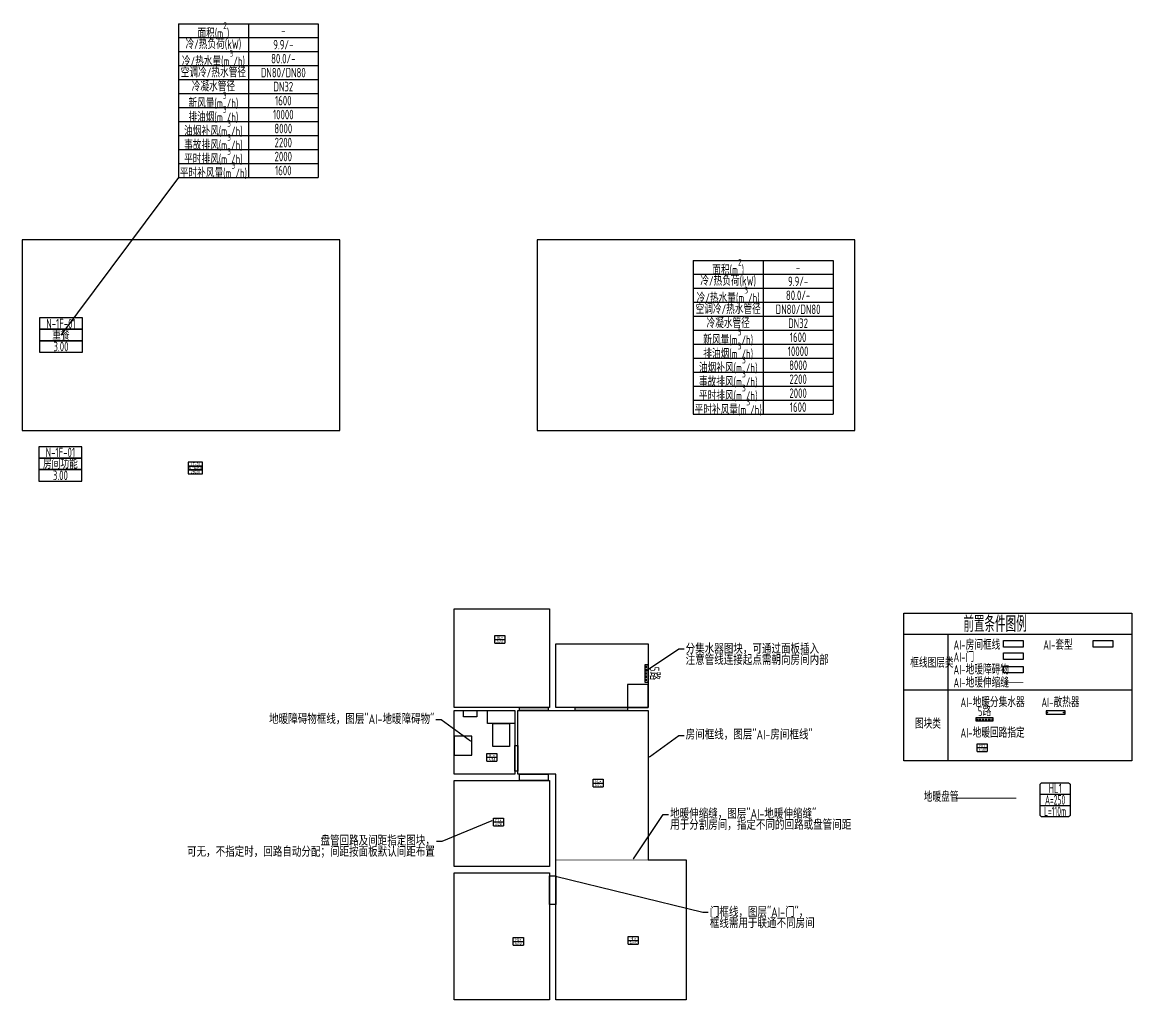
# Model space of a CAD drawing. Extents: x -671963 to 2381076, y -56129 to 1796010.
# Drawn here: x 89900 to 124818, y -36506 to -5741 of the extents above; entities that cross this region are included whole.
import ezdxf
from ezdxf import colors
from ezdxf.entities.mleader import LeaderData, LeaderLine
from ezdxf.enums import TextEntityAlignment as Align
from ezdxf.math import Vec2, Vec3

# ---------------------------------------------------------------- set-up
doc = ezdxf.new("R2010")
doc.units = 0
doc.header["$LTSCALE"] = 1000
doc.linetypes.add('DASH', pattern=[0.35, 0.25, -0.1])
doc.layers.get('0').update_dxf_attribs({"linetype": 'CONTINUOUS'})
doc.layers.get('Defpoints').update_dxf_attribs({"color": 9, "linetype": 'CONTINUOUS'})
for name, color, linetype in [('AI-地暖伸缩缝', 7, 'DASH'), ('AI-负荷通风标注', 3, 'CONTINUOUS'), ('H-EQUP-HEAT', 4, 'CONTINUOUS'), ('H-PIPE-DIMS', 7, 'CONTINUOUS')]:
    doc.layers.add(name, color=color, linetype=linetype)
for name, color, linetype, plot in [('AI-地暖回路指定', 2, 'CONTINUOUS', False), ('AI-地暖障碍物', 1, 'CONTINUOUS', False), ('AI-套型', 8, 'CONTINUOUS', False), ('AI-房间功能', 6, 'CONTINUOUS', False), ('AI-房间框线', 11, 'CONTINUOUS', False), ('AI-暖通-房间功能', 6, 'CONTINUOUS', False), ('AI-注释', 6, 'CONTINUOUS', False), ('AI-门', 3, 'CONTINUOUS', False)]:
    doc.layers.add(name, color=color, linetype=linetype, plot=plot)
doc.layers.add('H-PIPE-FHS', color=4, linetype='CONTINUOUS', lineweight=0)
doc.styles.add('TH-AI-STYLE3', font='tssdeng.shx', dxfattribs={"width": 0.7, "bigfont": 'tssdchn.shx'})
doc.styles.add('TH-STYLE3', font='tssdeng.shx', dxfattribs={"width": 0.8, "bigfont": 'tssdchn.shx'})

# ---------------------------------------------------------------- blocks, each defined once
blk = doc.blocks.new('AI-暖通-房间功能')
for points in [[(-675, 180), (675, 180), (675, 540), (-675, 540)], [(-675, -180), (675, -180), (675, 180), (-675, 180)], [(-675, -540), (675, -540), (675, -180), (-675, -180)]]:
    blk.add_lwpolyline(points, close=True)
at = {"style": 'TH-STYLE3', "width": 0.7}
for tag, p in [('房间编号', (0, 360)), ('房间功能', (0, 0)), ('房间净高', (0, -360))]:
    blk.add_attdef(tag, text='', height=300, dxfattribs=at).set_placement(p, align=Align.MIDDLE_CENTER)
blk = doc.blocks.new('*T115')
at = {"layer": 'AI-负荷通风标注', "color": 0, "linetype": 'ByBlock', "lineweight": -2, "transparency": 16777216}
for p, q in [((0, 0), (4400, 0)), ((0, 0), (0, -4840)), ((2200, 0), (2200, -4840)), ((4400, 0), (4400, -4840)), ((0, -440), (4400, -440)), ((0, -880), (4400, -880)), ((0, -1320), (4400, -1320)), ((0, -1760), (4400, -1760)), ((0, -2200), (4400, -2200)), ((0, -2640), (4400, -2640)), ((0, -3080), (4400, -3080)), ((0, -3520), (4400, -3520)), ((0, -3960), (4400, -3960)), ((0, -4400), (4400, -4400)), ((0, -4840), (4400, -4840))]:
    blk.add_line(p, q, dxfattribs=at)
at = {"layer": 'AI-负荷通风标注', "transparency": 16777216, "char_height": 300, "width": 2000, "attachment_point": 5, "style": 'TH-AI-STYLE3'}
for s, insert in [('面积(m{\\H0.7x;\\S2^ ;})', (1100, -220)), ('{\\C256;-}', (3300, -220)), ('冷/热负荷(kW)', (1100, -660)), ('{\\C256;9.9/-}', (3300, -660)), ('冷/热水量(m{\\H0.7x;\\S3^ ;\\H1.4286x;/h)}', (1100, -1100)), ('{\\C256;80.0/-}', (3300, -1100)), ('空调冷/热水管径', (1100, -1540)), ('{\\C256;DN80/DN80}', (3300, -1540)), ('冷凝水管径', (1100, -1980)), ('DN32', (3300, -1980)), ('新风量(m{\\H0.7x;\\S3^ ;}/h)', (1100, -2420)), ('{\\C256;1600}', (3300, -2420)), ('排油烟(m{\\H0.7x;\\S3^ ;}/h)', (1100, -2860)), ('{\\C256;10000}', (3300, -2860)), ('油烟补风(m{\\H0.7x;\\S3^ ;}/h)', (1100, -3300)), ('事故排风(m{\\H0.7x;\\S3^ ;}/h)', (1100, -3740)), ('{\\C256;8000}', (3300, -3300)), ('{\\C256;2200}', (3300, -3740)), ('平时排风(m{\\H0.7x;\\S3^ ;\\H1.4286x;/h)}', (1100, -4180)), ('{\\C256;2000}', (3300, -4180)), ('平时补风量(m{\\H0.7x;\\S3^ ;\\H1.4286x;/h)}', (1100, -4620)), ('{\\C256;1600}', (3300, -4620))]:
    blk.add_mtext(s, dxfattribs=dict(at, insert=insert))
blk = doc.blocks.new('*T158')
at = {"layer": 'AI-负荷通风标注', "color": 0, "linetype": 'ByBlock', "lineweight": -2, "transparency": 16777216}
for p, q in [((0, 0), (4400, 0)), ((0, 0), (0, -4840)), ((2200, 0), (2200, -4840)), ((4400, 0), (4400, -4840)), ((0, -440), (4400, -440)), ((0, -880), (4400, -880)), ((0, -1320), (4400, -1320)), ((0, -1760), (4400, -1760)), ((0, -2200), (4400, -2200)), ((0, -2640), (4400, -2640)), ((0, -3080), (4400, -3080)), ((0, -3520), (4400, -3520)), ((0, -3960), (4400, -3960)), ((0, -4400), (4400, -4400)), ((0, -4840), (4400, -4840))]:
    blk.add_line(p, q, dxfattribs=at)
at = {"layer": 'AI-负荷通风标注', "transparency": 16777216, "char_height": 300, "width": 2000, "attachment_point": 5, "style": 'TH-AI-STYLE3'}
for s, insert in [('面积(m{\\H0.7x;\\S2^ ;})', (1100, -220)), ('{\\C256;-}', (3300, -220)), ('冷/热负荷(kW)', (1100, -660)), ('{\\C256;9.9/-}', (3300, -660)), ('冷/热水量(m{\\H0.7x;\\S3^ ;\\H1.4286x;/h)}', (1100, -1100)), ('{\\C256;80.0/-}', (3300, -1100)), ('空调冷/热水管径', (1100, -1540)), ('{\\C256;DN80/DN80}', (3300, -1540)), ('冷凝水管径', (1100, -1980)), ('DN32', (3300, -1980)), ('新风量(m{\\H0.7x;\\S3^ ;}/h)', (1100, -2420)), ('{\\C256;1600}', (3300, -2420)), ('排油烟(m{\\H0.7x;\\S3^ ;}/h)', (1100, -2860)), ('{\\C256;10000}', (3300, -2860)), ('油烟补风(m{\\H0.7x;\\S3^ ;}/h)', (1100, -3300)), ('事故排风(m{\\H0.7x;\\S3^ ;}/h)', (1100, -3740)), ('{\\C256;8000}', (3300, -3300)), ('{\\C256;2200}', (3300, -3740)), ('平时排风(m{\\H0.7x;\\S3^ ;\\H1.4286x;/h)}', (1100, -4180)), ('{\\C256;2000}', (3300, -4180)), ('平时补风量(m{\\H0.7x;\\S3^ ;\\H1.4286x;/h)}', (1100, -4620)), ('{\\C256;1600}', (3300, -4620))]:
    blk.add_mtext(s, dxfattribs=dict(at, insert=insert))
blk = doc.blocks.new('AI-房间功能')
for points in [[(-675, 180), (675, 180), (675, 540), (-675, 540)], [(-675, -180), (675, -180), (675, 180), (-675, 180)], [(-675, -540), (675, -540), (675, -180), (-675, -180)]]:
    blk.add_lwpolyline(points, close=True)
at = {"style": 'TH-STYLE3', "width": 0.7}
for tag, p in [('房间编号', (0, 360)), ('房间功能', (0, 0)), ('房间净高', (0, -360))]:
    blk.add_attdef(tag, text='', height=300, dxfattribs=at).set_placement(p, align=Align.MIDDLE_CENTER)
blk = doc.blocks.new('AI-防烟计算')
for points in [[(-225, 60), (225, 60), (225, 180), (-225, 180)], [(-225, -60), (225, -60), (225, 60), (-225, 60)], [(-225, -180), (225, -180), (225, -60), (-225, -60)]]:
    blk.add_lwpolyline(points, close=True)
at = {"style": 'TH-STYLE3', "width": 0.7}
for tag, p in [('房间功能', (0, 0)), ('系统编号', (0, 120)), ('系统风量', (0, -120))]:
    blk.add_attdef(tag, text='', height=100, dxfattribs=at).set_placement(p, align=Align.MIDDLE_CENTER)
blk = doc.blocks.new('*U310')
for p, q in [((-475, 180), (475, 180)), ((-475, -180), (475, -180))]:
    blk.add_line(p, q)
blk.add_lwpolyline([(-395, 540), (395, 540, -0.414214), (475, 460), (475, -460, -0.414214), (395, -540), (-395, -540, -0.414214), (-475, -460), (-475, 460, -0.414214)], format="xyb", close=True)
at = {"style": 'TH-STYLE3'}
for tag, width, p in [('回路编号', 0.7, (0, 360)), ('盘管间距', 0.5, (0, 0)), ('回路长度', 0.5, (0, -360))]:
    blk.add_attdef(tag, text='', height=300, dxfattribs=dict(at, width=width)).set_placement(p, align=Align.MIDDLE_CENTER)
blk = doc.blocks.new('*U306')
blk.add_lwpolyline([(-300, -100), (300, -100), (300, 0), (-300, 0)], close=True)
for centre in [(-260, -50), (260, -50)]:
    blk.add_circle(centre, 12.5)
blk = doc.blocks.new('AI-地暖回路指定')
for p, q in [((-158, 120), (158, 120)), ((-158, -120), (-158, 120)), ((-158, 0), (158, 0)), ((158, 120), (158, -120)), ((-158, -120), (158, -120))]:
    blk.add_line(p, q)
at = {"style": 'TH-STYLE3'}
for tag, width, p in [('回路编号', 0.7, (0, 60)), ('盘管间距', 0.5, (0, -60))]:
    blk.add_attdef(tag, text='', height=100, dxfattribs=dict(at, width=width)).set_placement(p, align=Align.MIDDLE_CENTER)
blk = doc.blocks.new('*U315')
for p, q in [((0, 0), (0, 61)), ((50, 61), (50, 0)), ((100, 0), (100, 61)), ((150, 61), (150, 0)), ((200, 0), (200, 61)), ((250, 61), (250, 0)), ((300, 0), (300, 61)), ((350, 61), (350, 0)), ((400, 0), (400, 61)), ((450, 61), (450, 0))]:
    blk.add_line(p, q)
blk.add_lwpolyline([(-50, 0), (500, 0), (500, 100), (-50, 100)], close=True)
at = {"color": 7, "true_color": 0xffffff, "style": 'TH-STYLE3', "width": 0.7}
blk.add_text('5路', height=300, dxfattribs=at).set_placement((225, 300), align=Align.MIDDLE_CENTER)
blk = doc.blocks.new('AI-地暖示例')
at = {"layer": 'AI-地暖伸缩缝', "const_width": 20}
blk.add_lwpolyline([(6100, 4400), (3200, 4400)], dxfattribs=at)
at = {"layer": 'AI-地暖障碍物', "const_width": 0.1}
blk.add_lwpolyline([(3270, 9200), (3800, 9200), (3800, 10600), (5500, 10600), (5500, 9948), (6100, 9948), (6100, 11200), (3215, 11200), (3216, 9200)], close=True, dxfattribs=at)
at = {"layer": 'AI-地暖障碍物'}
for points in [[(5450, 9200), (6100, 9200), (6100, 9920), (5450, 9920)], [(288, 9100), (713, 9100), (713, 8900), (288, 8900)], [(1050, 9100), (1900, 9100), (1900, 8700), (1050, 8700)], [(1211, 8700), (1739, 8700), (1739, 7969), (1211, 7969)], [(0, 7700), (550, 7700), (550, 8300), (0, 8300)]]:
    blk.add_lwpolyline(points, close=True, dxfattribs=at)
at = {"layer": 'AI-地暖障碍物', "const_width": 0.1}
blk.add_lwpolyline([(0, 7700), (820, 7700), (820, 7400), (820, 7100), (0, 7100), (0, 7700)], dxfattribs=at)
at = {"layer": 'AI-房间框线'}
for points in [[(3000, 12300), (3000, 9200), (0, 9200), (0, 12300), (3000, 12300)], [(3200, 9200), (3200, 11200), (6100, 11200), (6100, 9200)], [(0, 9100), (1900, 9100), (1900, 7100), (0, 7100), (0, 9100)], [(6100, 4400), (7300, 4400), (7300, 0), (3200, 0), (3200, 7100), (2000, 7100), (2000, 9100), (6100, 9100)], [(3000, 4541), (3000, 4200), (0, 4200), (0, 6900), (3000, 6900), (3000, 4600)], [(3000, 0), (0, 0), (0, 4000), (3000, 4000), (3000, 0)]]:
    blk.add_lwpolyline(points, close=True, dxfattribs=at)
at = {"layer": 'AI-门'}
for points in [[(2950, 9200), (2950, 9100), (2050, 9100), (2050, 9200), (2950, 9200)], [(3800, 9200), (5450, 9200), (5450, 9100), (3800, 9100)], [(1900, 8000), (2000, 8000), (2000, 7200), (1900, 7200), (1900, 8000)], [(2950, 7100), (2950, 6900), (2050, 6900), (2050, 7100), (2950, 7100)], [(3000, 3900), (3200, 3900), (3200, 3000), (3000, 3000), (3000, 3900)]]:
    blk.add_lwpolyline(points, close=True, dxfattribs=at)
at = {"layer": 'AI-地暖回路指定'}
for p, values in [((1435, 11340), {'回路编号': 'HL*', '盘管间距': 'A=200'}), ((1185, 7632), {'回路编号': 'HL*', '盘管间距': 'A=150'}), ((4531, 6820), {'回路编号': 'HL*', '盘管间距': 'A=250'}), ((1388, 5599), {'回路编号': 'HL*', '盘管间距': 'A=250'}), ((2015, 1837), {'回路编号': 'HL*', '盘管间距': 'A=250'}), ((5629, 1867), {'回路编号': 'HL*', '盘管间距': 'A=300'})]:
    blk.add_blockref('AI-地暖回路指定', p, dxfattribs=at).add_auto_attribs(values)
at = {"layer": 'AI-注释'}
ml = blk.add_multileader_mtext('Standard', dxfattribs=at)
ml.set_content('分集水器图块，可通过面板插入\\P注意管线连接起点需朝向{\\C1;房间内部}', color=256, style='TH-STYLE3')
ml.set_leader_properties()
ml.build(insert=Vec2(0, 0))
ml.multileader.update_dxf_attribs({"dogleg_length": 150, "arrow_head_size": 50})
ctx = ml.context
ctx.base_point, ctx.char_height, ctx.arrow_head_size, ctx.landing_gap_size, ctx.plane_origin = Vec3(7230, 11041), 300, 50, 50, Vec3(-31946, -38966)
notes = []
notes.append((ctx, [(0, (1, 1, 0), (7062, 11041), (1, 0), 168, [(0, [(6010, 10338)], 0, [])])]))
ctx.mtext.insert, ctx.mtext.line_spacing_factor, ctx.mtext.flow_direction = Vec3(7280, 11191), 0.7, 5
ml = blk.add_multileader_mtext('Standard', dxfattribs=at)
ml.set_content('地暖障碍物框线，图层"AI-地暖障碍物"', color=256, style='TH-STYLE3')
ml.set_leader_properties()
ml.build(insert=Vec2(0, 0))
ml.multileader.update_dxf_attribs({"dogleg_length": 150, "arrow_head_size": 50})
ctx = ml.context
ctx.base_point, ctx.char_height, ctx.arrow_head_size, ctx.landing_gap_size, ctx.plane_origin = Vec3(-4996, 8811), 300, 50, 50, Vec3(38596, -41196)
ctx.text_align_type = 2
notes.append((ctx, [(0, (1, 1, 0), (-412, 8811), (-1, 0), 168, [(0, [(550, 8107)], 0, [])])]))
ctx.mtext.insert, ctx.mtext.alignment, ctx.mtext.line_spacing_factor, ctx.mtext.flow_direction = Vec3(-630, 8982), 3, 0.7, 5
ml = blk.add_multileader_mtext('Standard', dxfattribs=at)
ml.set_content('房间框线，图层"AI-房间框线"', color=256, style='TH-STYLE3')
ml.set_leader_properties()
ml.build(insert=Vec2(0, 0))
ml.multileader.update_dxf_attribs({"dogleg_length": 150, "arrow_head_size": 50})
ctx = ml.context
ctx.base_point, ctx.char_height, ctx.arrow_head_size, ctx.landing_gap_size, ctx.plane_origin = Vec3(7230, 8321), 300, 50, 50, Vec3(-31946, -41686)
notes.append((ctx, [(0, (1, 1, 0), (7062, 8321), (1, 0), 168, [(0, [(6100, 7617)], 0, [])])]))
ctx.mtext.insert, ctx.mtext.line_spacing_factor, ctx.mtext.flow_direction = Vec3(7280, 8492), 0.7, 5
ml = blk.add_multileader_mtext('Standard', dxfattribs=at)
ml.set_content('地暖伸缩缝，图层"AI-地暖伸缩缝"\\P{\\C1;用于分割房间，指定不同的回路或盘管间距}', color=256, style='TH-STYLE3')
ml.set_leader_properties()
ml.build(insert=Vec2(0, 0))
ml.multileader.update_dxf_attribs({"dogleg_length": 150, "arrow_head_size": 50})
ctx = ml.context
ctx.base_point, ctx.char_height, ctx.arrow_head_size, ctx.landing_gap_size, ctx.plane_origin = Vec3(6742, 5829), 300, 50, 50, Vec3(-32434, -44903)
notes.append((ctx, [(0, (1, 1, 0), (6573, 5829), (1, 0), 168, [(0, [(5612, 4400)], 0, [])])]))
ctx.mtext.insert, ctx.mtext.line_spacing_factor, ctx.mtext.flow_direction = Vec3(6792, 6001), 0.7, 5
ml = blk.add_multileader_mtext('Standard', dxfattribs=at)
ml.set_content('盘管回路及间距指定图块，\\P{\\C1;可无，不指定时，回路自动分配；间距按面板默认间距布置}', color=256, style='TH-STYLE3')
ml.set_leader_properties()
ml.build(insert=Vec2(0, 0))
ml.multileader.update_dxf_attribs({"dogleg_length": 150, "arrow_head_size": 50})
ctx = ml.context
ctx.base_point, ctx.char_height, ctx.arrow_head_size, ctx.landing_gap_size, ctx.plane_origin = Vec3(-6867, 4981), 300, 50, 50, Vec3(38615, -45026)
ctx.text_align_type = 2
notes.append((ctx, [(0, (1, 1, 0), (-393, 4981), (-1, 0), 168, [(0, [(1230, 5652)], 0, [])])]))
ctx.mtext.insert, ctx.mtext.alignment, ctx.mtext.line_spacing_factor, ctx.mtext.flow_direction = Vec3(-611, 5154), 3, 0.7, 5
ml = blk.add_multileader_mtext('Standard', dxfattribs=at)
ml.set_content('门框线，图层"AI-门"，\\P{\\C1;框线需用于联通不同房间}', color=256, style='TH-STYLE3')
ml.set_leader_properties()
ml.build(insert=Vec2(0, 0))
ml.multileader.update_dxf_attribs({"dogleg_length": 150, "arrow_head_size": 50})
ctx = ml.context
ctx.base_point, ctx.char_height, ctx.arrow_head_size, ctx.landing_gap_size, ctx.plane_origin = Vec3(7991, 2757), 300, 50, 50, Vec3(-31946, -47250)
notes.append((ctx, [(0, (1, 1, 0), (7823, 2757), (1, 0), 168, [(0, [(3140, 3900)], 0, [])])]))
ctx.mtext.insert, ctx.mtext.line_spacing_factor, ctx.mtext.flow_direction = Vec3(8041, 2907), 0.7, 5
for ctx, leaders in notes:
    for number, flags, end, landing, length, lines in leaders:
        leader = LeaderData()
        leader.index, (leader.has_last_leader_line, leader.has_dogleg_vector, leader.attachment_direction) = number, flags
        leader.last_leader_point, leader.dogleg_vector, leader.dogleg_length = Vec3(end), Vec3(landing), length
        for number, points, colour, breaks in lines:
            line = LeaderLine()
            line.index, line.vertices, line.color, line.breaks = number, Vec3.list(points), colors.encode_raw_color(colour), breaks
            leader.lines.append(line)
        ctx.leaders.append(leader)

msp = doc.modelspace()

# ---------------------------------------------------------------- linework, layer by layer
at = {"layer": 'AI-地暖伸缩缝', "const_width": 20}
msp.add_lwpolyline([(120782.3594, -26517.3581), (121400.3792, -26517.3581)], dxfattribs=at)
at = {"layer": 'AI-地暖障碍物'}
msp.add_lwpolyline([(120782.3594, -26014.2106), (121400.3792, -26014.2106), (121400.3792, -26218.7476), (120782.3594, -26218.7476)], close=True, dxfattribs=at)
at = {"layer": 'AI-套型'}
msp.add_lwpolyline([(123607.2936, -25201.4302), (124225.3134, -25201.4302), (124225.3134, -25405.9672), (123607.2936, -25405.9672)], close=True, dxfattribs=at)
at = {"layer": 'AI-房间框线'}
for points in [[(89899.8848, -18585.7395), (99899.8848, -18585.7395), (99899.8848, -12585.7395), (89899.8848, -12585.7395)], [(106100.291, -18585.7395), (116100.291, -18585.7395), (116100.291, -12585.7395), (106100.291, -12585.7395)], [(120782.3594, -25201.4302), (121400.3792, -25201.4302), (121400.3792, -25405.9672), (120782.3594, -25405.9672)]]:
    msp.add_lwpolyline(points, close=True, dxfattribs=at)
at = {"layer": 'AI-注释', "color": 7}
for p, q in [((117648.5091, -24999.0061), (124818.1387, -24999.0061)), ((119028.1499, -24999.0061), (119028.1499, -28983.5062)), ((117648.5091, -26753.4448), (124818.1387, -26753.4448))]:
    msp.add_line(p, q, dxfattribs=at)
msp.add_lwpolyline([(117648.5091, -24341.2949), (124818.1387, -24341.2949), (124818.1387, -28983.5062), (117648.5091, -28983.5062)], close=True, dxfattribs=at)
at = {"layer": 'AI-负荷通风标注'}
msp.add_line((94816.318, -10627.7853), (91119.2953, -15585.7395), dxfattribs=at)
at = {"layer": 'AI-门'}
msp.add_lwpolyline([(120782.3594, -25589.6006), (121400.3792, -25589.6006), (121400.3792, -25794.1376), (120782.3594, -25794.1376)], close=True, dxfattribs=at)
at = {"layer": 'H-PIPE-FHS'}
msp.add_line((119290.0686, -30158.9261), (121179.6009, -30158.9261), dxfattribs=at)

# ---------------------------------------------------------------- block references
for name, p in [('*T115', (94816.318, -5787.7853)), ('*T158', (111016.7242, -13235.5274))]:
    msp.add_blockref(name, p)
at = {"layer": 'AI-地暖回路指定'}
msp.add_blockref('AI-地暖回路指定', (120107.0357, -28569.5036), dxfattribs=at).add_auto_attribs({'回路编号': 'HL1', '盘管间距': 'A=250'})
at = {"layer": 'AI-房间功能'}
for name, p, values in [('AI-房间功能', (91101.3973, -19641.5532), {'房间编号': 'N-1F-01', '房间功能': '房间功能', '房间净高': '3.00'}), ('AI-防烟计算', (95349.2824, -19770.1998), {'系统编号': 'LT-01', '房间功能': '地上楼梯间', '系统风量': '28000'})]:
    msp.add_blockref(name, p, dxfattribs=at).add_auto_attribs(values)
at = {"layer": 'AI-暖通-房间功能'}
msp.add_blockref('AI-暖通-房间功能', (91119.2953, -15585.7395), dxfattribs=at).add_auto_attribs({'房间编号': 'N-1F-01', '房间功能': '重餐', '房间净高': '3.00'})
at = {"layer": 'Defpoints'}
msp.add_blockref('AI-地暖示例', (103497.6373, -36505.7028), dxfattribs=at)
at = {"layer": 'H-EQUP-HEAT', "rotation": 270}
msp.add_blockref('*U315', (109497.6339, -26011.4789), dxfattribs=at)
at = {"layer": 'H-EQUP-HEAT'}
for name, p in [('*U315', (119959.3244, -27727.8652)), ('*U306', (122420.4576, -27412.2378))]:
    msp.add_blockref(name, p, dxfattribs=at)
at = {"layer": 'H-PIPE-DIMS'}
msp.add_blockref('*U310', (122405.2019, -30212.5191), dxfattribs=at).add_auto_attribs({'回路编号': 'HL1', '盘管间距': 'A=250', '回路长度': 'L=110m'})

# ---------------------------------------------------------------- texts
at = {"layer": 'AI-地暖伸缩缝', "style": 'TH-STYLE3', "width": 0.7}
msp.add_text('AI-地暖伸缩缝', height=300, dxfattribs=at).set_placement((119206.0037, -26676.6055))
at = {"layer": 'AI-地暖回路指定', "style": 'TH-STYLE3', "width": 0.7}
msp.add_text('AI-地暖回路指定', height=300, dxfattribs=at).set_placement((119426.6175, -28255.7576))
at = {"layer": 'AI-地暖障碍物', "style": 'TH-STYLE3', "width": 0.7}
msp.add_text('AI-地暖障碍物', height=300, dxfattribs=at).set_placement((119206.0037, -26266.7957))
at = {"layer": 'AI-套型', "style": 'TH-STYLE3', "width": 0.7}
msp.add_text('AI-套型', height=300, dxfattribs=at).set_placement((122030.9379, -25488.9977))
at = {"layer": 'AI-房间框线', "style": 'TH-STYLE3', "width": 0.7}
msp.add_text('AI-房间框线', height=300, dxfattribs=at).set_placement((119206.0037, -25488.9977))
at = {"layer": 'AI-注释', "color": 7, "style": 'TH-STYLE3', "width": 0.7}
for s, height, p in [('前置条件图例', 500, (119516.621, -24929.2769)), ('框线图层类', 300, (117845.6298, -26052.1015)), ('图块类', 300, (117991.9139, -27970.0369))]:
    msp.add_text(s, height=height, dxfattribs=at).set_placement(p)
at = {"layer": 'AI-门', "style": 'TH-STYLE3', "width": 0.7}
msp.add_text('AI-门', height=300, dxfattribs=at).set_placement((119206.0037, -25870.172))
at = {"layer": 'H-EQUP-HEAT', "style": 'TH-STYLE3', "width": 0.7}
for s, p in [('AI-地暖分集水器', (119426.6175, -27293.6858)), ('AI-散热器', (121972.9417, -27293.6858))]:
    msp.add_text(s, height=300, dxfattribs=at).set_placement(p)
at = {"layer": 'H-PIPE-FHS', "style": 'TH-STYLE3', "width": 0.7}
msp.add_text('地暖盘管', height=300, dxfattribs=at).set_placement((118273.4053, -30272.6255))

doc.saveas('drawing.dxf')
